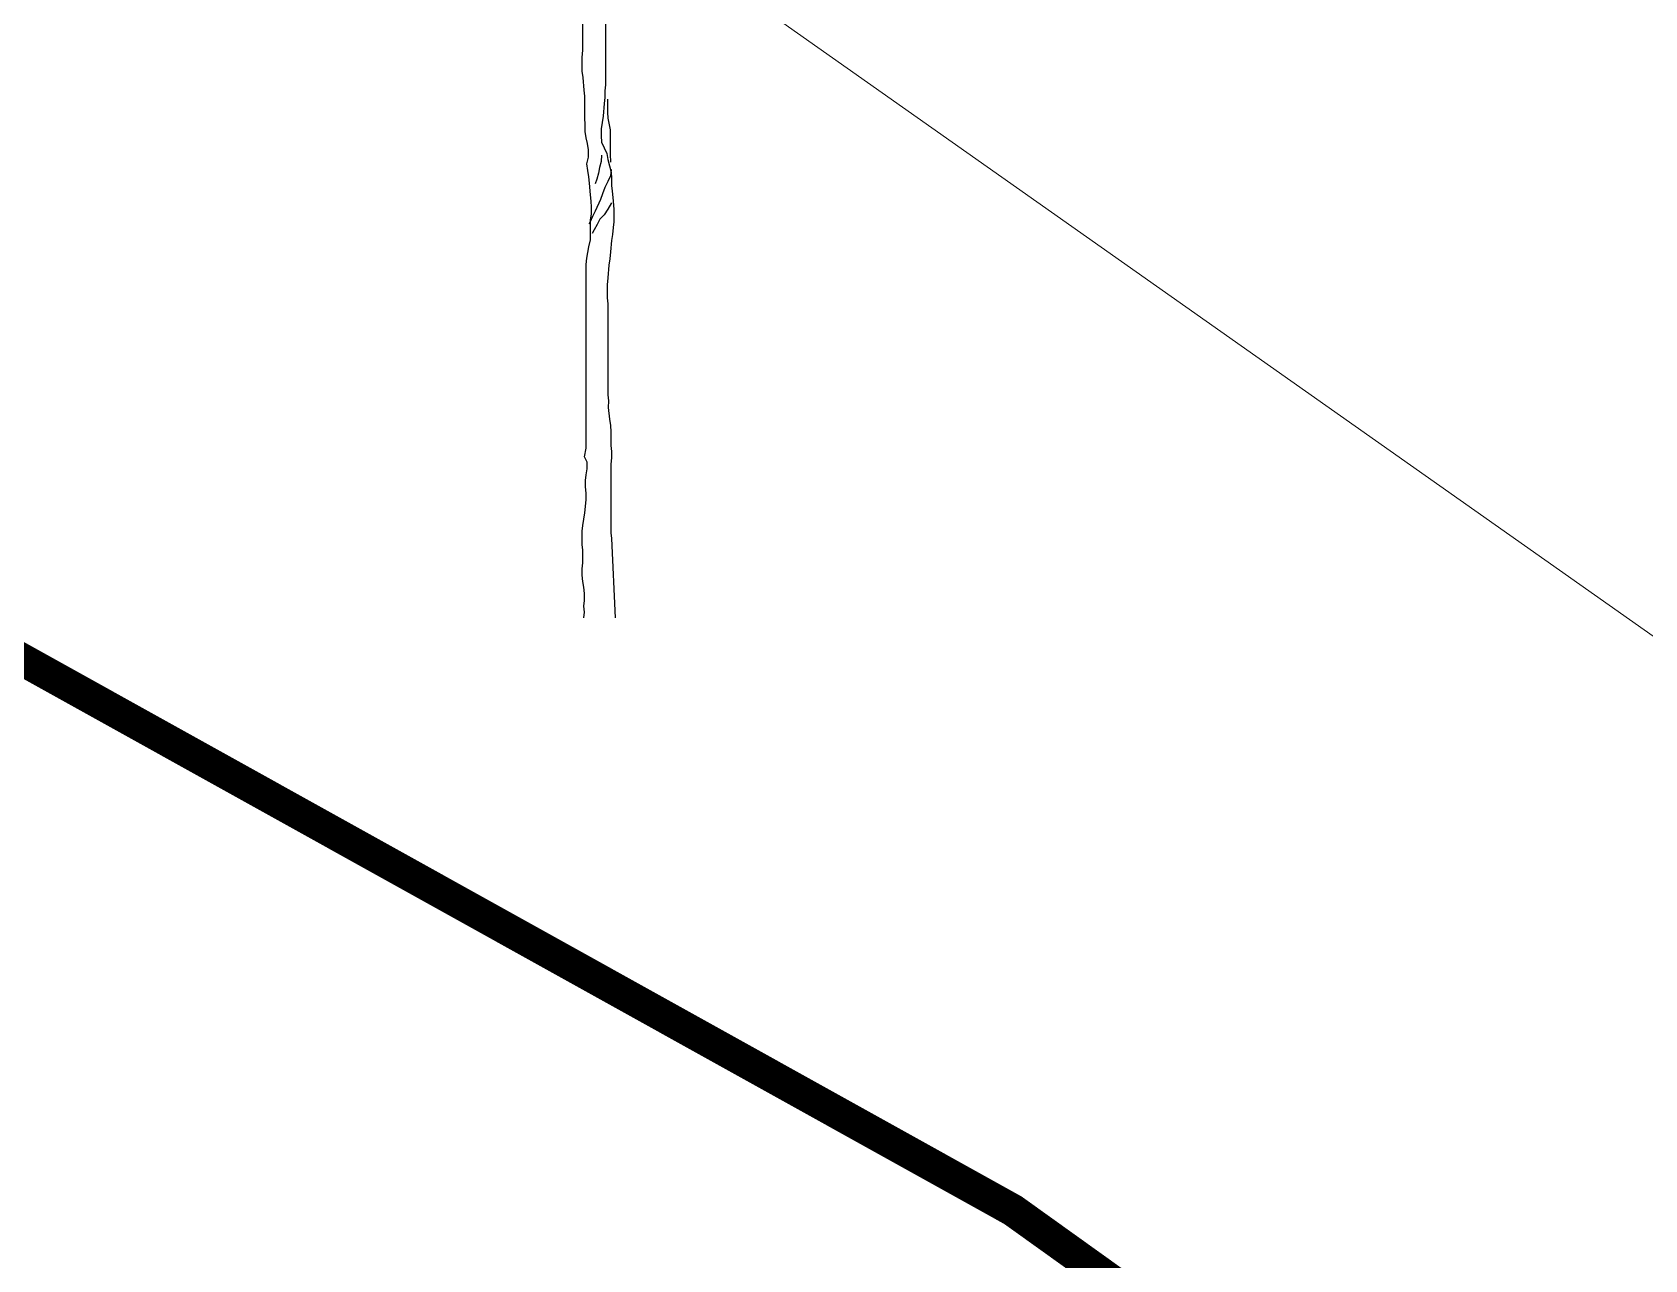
# Model space of a CAD drawing. Header units: inches. Extents: x 350994 to 353538, y 1581369 to 1583842.
# Drawn here: x 351101.223 to 351106.19, y 1583004.144 to 1583007.926 of the extents above; entities that cross this region are included whole.
import ezdxf

# ---------------------------------------------------------------- set-up
doc = ezdxf.new("R2010")
doc.units = ezdxf.units.IN
doc.header["$MEASUREMENT"] = 0
doc.linetypes.add('1', pattern=[0])
for name, color, linetype in [('EP TF', 5, 'Continuous'), ("ROAD'S", 1, '1'), ('TREE', 81, '1')]:
    doc.layers.add(name, color=color, linetype=linetype)
doc.styles.get("Standard").update_dxf_attribs({"font": 'arial.ttf'})
doc.linetypes.add('SILT_FENCE', pattern='A,0.5,-0.2,["EP",Standard,S=0.1,R=0,X=-0.1,Y=-0.05],-0.2', length=0.9)

# ---------------------------------------------------------------- blocks, each defined once
blk = doc.blocks.new('TREE_4')
at = {"color": 94}
for points in [[(-2.9, -31.8), (0, 0), (-2.9, 31.8), (0.1, 63.6), (0.1, 101.2), (-2.8, 135.9), (-8.5, 167.7), (-11.4, 202.4), (-11.3, 237.1), (-8.4, 268.9), (-8.4, 338.3), (-11.2, 370.1), (-11.2, 442.4), (-8.2, 474.2), (3.4, 543.6), (6.3, 578.3), (9.2, 615.8), (9.3, 650.5), (6.4, 685.2), (6.4, 719.9), (9.4, 751.7), (15.2, 783.5), (15.2, 821.1), (0.8, 850), (9.5, 896.3), (10, 1900.6), (12.9, 1935.3), (24.6, 1998.9), (33.3, 2036.5), (33.4, 2143.5), (39.2, 2178.2), (39.2, 2215.8), (36.4, 2247.6), (33.5, 2282.3), (27.8, 2345.9), (24.9, 2380.6), (19.2, 2415.3), (13.4, 2452.9), (22.1, 2487.6), (22.2, 2528), (16.4, 2562.7), (10.7, 2594.5), (4.9, 2629.3), (4.9, 2666.8), (2.1, 2701.5), (2.2, 2823), (-0.7, 2854.8), (-6.4, 2924.2), (-12.1, 2958.9), (-12.1, 3034), (-9.1, 3074.5), (-8.9, 3329)], [(115.3, 3216.1), (115, 2883.6), (112.1, 2851.8), (112.1, 2814.2), (109.1, 2782.4), (103.3, 2713), (91.7, 2643.6), (91.6, 2606), (94.5, 2571.3), (123.3, 2507.7), (129.1, 2475.9), (146.4, 2406.5), (149.2, 2371.8), (149.2, 2334.2), (152.1, 2302.4), (154.9, 2267.7), (160.7, 2204.1), (160.6, 2134.7), (157.7, 2102.9), (154.7, 2065.3), (148.9, 2033.5), (143.1, 1969.9), (140.2, 1932.3), (134.3, 1897.6), (128.5, 1828.2), (125.6, 1790.7), (125.5, 1718.4), (128.4, 1686.6), (128.3, 1188.2), (131.2, 1156.4), (131.1, 1118.8), (136.9, 1055.2), (142.6, 1020.5), (145.5, 985.8), (145.4, 910.6), (148.3, 878.8), (148.2, 844.1), (145.3, 809.4), (145, 433.6), (147.8, 401.8), (167.8, -30.6)], [(126.5, 2805.5), (126.4, 2733.2), (129.3, 2701.4), (140.8, 2637.8), (140.7, 2499), (143.5, 2467.2), (143.5, 2461.4)], [(94.4, 2499.1), (91.5, 2464.4), (82.8, 2432.6), (77, 2400.8), (68.3, 2369), (59.6, 2343)], [(146.4, 2420.9), (143.5, 2386.3), (129, 2354.5), (111.6, 2322.7), (100, 2288), (88.4, 2256.2), (59.4, 2192.6), (45, 2163.7), (30.5, 2131.9), (24.7, 2123.3)], [(149.1, 2238.8), (128.8, 2204.1), (108.6, 2172.3), (85.4, 2149.2), (70.9, 2120.3), (53.6, 2091.4), (42, 2071.2)]]:
    blk.add_lwpolyline(points, dxfattribs=at)

msp = doc.modelspace()

# ---------------------------------------------------------------- linework, layer by layer
at = {"layer": 'EP TF', "color": 252, "linetype": 'SILT_FENCE', "lineweight": 5, "ltscale": 6, "elevation": 97.6136}
msp.add_lwpolyline([(351334.5485, 1583220.7615), (351313.2661, 1583201.6039), (351299.5682, 1583152.936), (351283.6557, 1583095.4134), (351267.6587, 1583037.5852), (351251.6616, 1582979.7571), (351198.8809, 1582966.7433), (351173.8393, 1582964.5107), (351151.773, 1582973.9413), (351097.7524, 1583012.0323), (351096.5409, 1583017.4695)], dxfattribs=at)
at = {"layer": "ROAD'S", "lineweight": 5, "const_width": 0.1}
msp.add_lwpolyline([(351317.4871, 1583228.5026), (351313.1022, 1583226.1429), (351310.1055, 1583221.3576), (351294.0496, 1583162.9198), (351273.8024, 1583085.9251), (351258.3686, 1583027.8719), (351254.4204, 1583019.4647), (351250.1705, 1583012.0376), (351241.9446, 1583000.4032), (351234.518, 1582991.1913), (351227.9147, 1582984.2722), (351223.8151, 1582980.7082), (351216.0749, 1582974.7677), (351205.729, 1582968.0539), (351195.1609, 1582963.4015), (351186.7031, 1582961.4753), (351180.0283, 1582961.0081), (351164.4301, 1582964.1734), (351151.0211, 1582970.189), (351133.8071, 1582982.7568), (351124.847, 1582989.5379), (351104.2439, 1583004.2965), (351093.6912, 1583010.1622)], dxfattribs=at)

# ---------------------------------------------------------------- block references
at = {"layer": 'TREE', "lineweight": 5, "xscale": 0.0005632341344607994, "yscale": 0.0005632341490127146, "zscale": 0.0005632341444477617}
msp.add_blockref('TREE_4', (351102.9237, 1583006.1392), dxfattribs=at)

doc.saveas('drawing.dxf')
